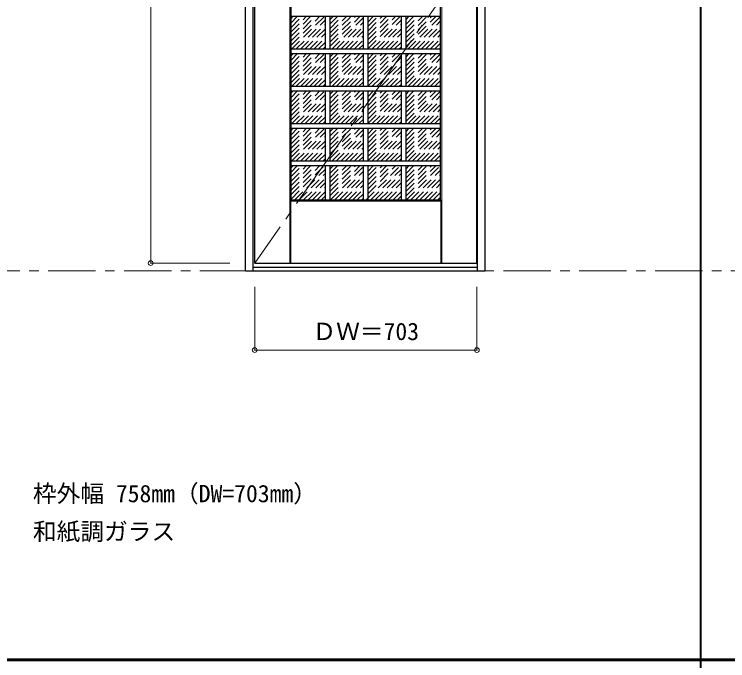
# Model space of a CAD drawing. Units: millimetres, scale not verified. Extents: x -6000 to 5700, y -4307 to 4260.
# Drawn here: x -966 to 1291, y 186 to 2230 of the extents above; entities that cross this region are included whole.
import ezdxf
from ezdxf.enums import TextEntityAlignment as Align

# ---------------------------------------------------------------- set-up
doc = ezdxf.new("R2010")
doc.units = ezdxf.units.MM
doc.header["$LTSCALE"] = 30
doc.header["$PDMODE"] = 32
doc.header["$PDSIZE"] = 15
for name, pattern in [('CHAIN1', [8, 5, -1, 1, -1]), ('CHAIN2', [12, 9, -1, 1, -1]), ('DASHED1', [1.8, 1.2, -0.6])]:
    doc.linetypes.add(name, pattern=pattern)
for name, color, linetype, lineweight in [('0-1_通り芯', 4, 'CHAIN1', 9), ('0-2_扉', 3, 'Continuous', 25), ('0-3_仕上げ', 3, 'Continuous', 25), ('0-4_枠', 3, 'Continuous', 25), ('0-7', 7, 'CHAIN2', 18), ('0-B_寸法', 7, 'Continuous', 9), ('0-C_ハッチ', 4, 'DASHED1', 9), ('F-1_枠', 6, 'Continuous', 40)]:
    doc.layers.add(name, color=color, linetype=linetype, lineweight=lineweight)
doc.layers.add('0-A_文字', color=7, linetype='Continuous')
doc.styles.add('ＭＳ ゴシック', font='')
doc.styles.get('ＭＳ ゴシック').set_extended_font_data('MS Gothic')

msp = doc.modelspace()

# ---------------------------------------------------------------- linework, layer by layer
at = {"layer": '0-1_通り芯', "color": 7, "lineweight": 18}
msp.add_line((-3258.4, 1418), (3436.4, 1418), dxfattribs=at)
at = {"layer": '0-2_扉'}
for p, q in [((-205.2, 1443), (-205.2, 3438)), ((497.8, 1443), (497.8, 3438)), ((-205.2, 1443), (497.8, 1443))]:
    msp.add_line(p, q, dxfattribs=at)
at = {"layer": '0-3_仕上げ', "color": 7, "lineweight": 18}
for p, q in [((386.8, 1443), (386.8, 3438)), ((-94.2, 1443), (-94.2, 2389)), ((-90.2, 1643), (-92.7, 1640.5)), ((-91.2, 1639), (-92.7, 1640.5)), ((-92.7, 1443), (-92.7, 1640.5)), ((-91.2, 1443), (-91.2, 1639)), ((-91.2, 1639), (383.8, 1639)), ((382.8, 1643), (385.3, 1640.5)), ((383.8, 1639), (385.3, 1640.5)), ((383.8, 1443), (383.8, 1639)), ((385.3, 1443), (385.3, 1640.5))]:
    msp.add_line(p, q, dxfattribs=at)
at = {"layer": '0-3_仕上げ'}
for p, q in [((382.8, 1643), (382.8, 3288)), ((-90.2, 1643), (-90.2, 2389)), ((382.8, 2222), (-90.2, 2222)), ((18.8, 2119), (18.8, 2222)), ((33.8, 2119), (33.8, 2222)), ((138.8, 2119), (138.8, 2222)), ((153.8, 2119), (153.8, 2222)), ((258.8, 2119), (258.8, 2222)), ((273.8, 2119), (273.8, 2222)), ((382.8, 2119), (-90.2, 2119)), ((382.8, 2104), (-90.2, 2104)), ((18.8, 2001), (18.8, 2104)), ((33.8, 2001), (33.8, 2104)), ((138.8, 2001), (138.8, 2104)), ((153.8, 2001), (153.8, 2104)), ((258.8, 2001), (258.8, 2104)), ((273.8, 2001), (273.8, 2104)), ((382.8, 2001), (-90.2, 2001)), ((382.8, 1986), (-90.2, 1986)), ((18.8, 1883), (18.8, 1986)), ((33.8, 1883), (33.8, 1986)), ((138.8, 1883), (138.8, 1986)), ((153.8, 1883), (153.8, 1986)), ((258.8, 1883), (258.8, 1986)), ((273.8, 1883), (273.8, 1986)), ((382.8, 1883), (-90.2, 1883)), ((382.8, 1868), (-90.2, 1868)), ((18.8, 1765), (18.8, 1868)), ((33.8, 1765), (33.8, 1868)), ((138.8, 1765), (138.8, 1868)), ((153.8, 1765), (153.8, 1868)), ((258.8, 1765), (258.8, 1868)), ((273.8, 1765), (273.8, 1868)), ((382.8, 1765), (-90.2, 1765)), ((382.8, 1750), (-90.2, 1750)), ((18.8, 1643), (18.8, 1750)), ((33.8, 1643), (33.8, 1750)), ((138.8, 1643), (138.8, 1750)), ((153.8, 1643), (153.8, 1750)), ((258.8, 1643), (258.8, 1750)), ((273.8, 1643), (273.8, 1750)), ((-90.2, 1643), (382.8, 1643))]:
    msp.add_line(p, q, dxfattribs=at)
at = {"layer": '0-4_枠'}
for p, q in [((-234.2, 1418), (-234.2, 3465)), ((523.8, 1418), (523.8, 3465)), ((-210.2, 1418), (-210.2, 3441)), ((499.8, 1418), (499.8, 3441)), ((-210.2, 1430), (499.8, 1430)), ((-234.2, 1418), (523.8, 1418))]:
    msp.add_line(p, q, dxfattribs=at)
at = {"layer": '0-7'}
msp.add_line((497.8, 2440.5), (-205.2, 1443), dxfattribs=at)
at = {"layer": '0-B_寸法', "color": 4}
for p, q in [((-534.2, 3438), (-534.2, 1443)), ((-534.2, 1443), (-284.2, 1443)), ((-205.2, 1168), (-205.2, 1368)), ((497.8, 1168), (497.8, 1368)), ((-205.2, 1168), (497.8, 1168))]:
    msp.add_line(p, q, dxfattribs=at)
at = {"layer": '0-B_寸法'}
for p in [(-534.2, 1443), (-205.2, 1168), (497.8, 1168)]:
    msp.add_point(p, dxfattribs=at)
at = {"layer": '0-C_ハッチ'}
for p, q in [((-90.2, 2131.63), (0.17, 2222)), ((-90.2, 2145.78), (-13.98, 2222)), ((-90.2, 2159.92), (-28.12, 2222)), ((-90.2, 2174.06), (-42.26, 2222)), ((-90.2, 2188.2), (-56.4, 2222)), ((-90.2, 2202.34), (-70.54, 2222)), ((-90.2, 2216.49), (-84.69, 2222)), ((-88.69, 2119), (14.31, 2222)), ((-74.55, 2119), (18.8, 2212.35)), ((33.8, 2128.35), (127.45, 2222)), ((33.8, 2142.5), (113.3, 2222)), ((33.8, 2156.64), (99.16, 2222)), ((33.8, 2170.78), (85.02, 2222)), ((33.8, 2184.92), (70.88, 2222)), ((33.8, 2199.06), (56.74, 2222)), ((33.8, 2213.21), (42.59, 2222)), ((38.59, 2119), (138.8, 2219.21)), ((153.8, 2121.07), (254.73, 2222)), ((153.8, 2135.22), (240.58, 2222)), ((153.8, 2149.36), (226.44, 2222)), ((153.8, 2163.5), (212.3, 2222)), ((153.8, 2177.64), (198.16, 2222)), ((153.8, 2191.79), (184.01, 2222)), ((153.8, 2205.93), (169.87, 2222)), ((153.8, 2220.07), (155.73, 2222)), ((273.8, 2127.94), (367.86, 2222)), ((273.8, 2142.08), (353.72, 2222)), ((273.8, 2156.22), (339.58, 2222)), ((273.8, 2170.36), (325.44, 2222)), ((273.8, 2184.51), (311.29, 2222)), ((273.8, 2198.65), (297.15, 2222)), ((273.8, 2212.79), (283.01, 2222)), ((279, 2119), (382, 2222)), ((-60.41, 2119), (18.8, 2198.21)), ((52.73, 2119), (138.8, 2205.07)), ((66.87, 2119), (138.8, 2190.93)), ((165.87, 2119), (258.8, 2211.93)), ((180.01, 2119), (258.8, 2197.79)), ((293.15, 2119), (382.8, 2208.65)), ((307.29, 2119), (382.8, 2194.51)), ((-46.26, 2119), (18.8, 2184.06)), ((-32.12, 2119), (18.8, 2169.92)), ((81.01, 2119), (138.8, 2176.79)), ((194.15, 2119), (258.8, 2183.65)), ((208.29, 2119), (258.8, 2169.51)), ((321.43, 2119), (382.8, 2180.37)), ((-17.98, 2119), (18.8, 2155.78)), ((95.16, 2119), (138.8, 2162.64)), ((109.3, 2119), (138.8, 2148.5)), ((222.44, 2119), (258.8, 2155.36)), ((335.57, 2119), (382.8, 2166.23)), ((349.72, 2119), (382.8, 2152.08)), ((-3.84, 2119), (18.8, 2141.64)), ((10.3, 2119), (18.8, 2127.5)), ((123.44, 2119), (138.8, 2134.36)), ((236.58, 2119), (258.8, 2141.22)), ((250.72, 2119), (258.8, 2127.08)), ((363.86, 2119), (382.8, 2137.94)), ((378, 2119), (382.8, 2123.8)), ((-90.2, 2013.63), (0.17, 2104)), ((-90.2, 2027.78), (-13.98, 2104)), ((-90.2, 2041.92), (-28.12, 2104)), ((-90.2, 2056.06), (-42.26, 2104)), ((-90.2, 2070.2), (-56.4, 2104)), ((-90.2, 2084.34), (-70.54, 2104)), ((-90.2, 2098.49), (-84.69, 2104)), ((-88.69, 2001), (14.31, 2104)), ((33.8, 2010.35), (127.45, 2104)), ((33.8, 2024.5), (113.3, 2104)), ((33.8, 2038.64), (99.16, 2104)), ((33.8, 2052.78), (85.02, 2104)), ((33.8, 2066.92), (70.88, 2104)), ((33.8, 2081.06), (56.74, 2104)), ((33.8, 2095.21), (42.59, 2104)), ((38.59, 2001), (138.8, 2101.21)), ((137.58, 2119), (138.8, 2120.22)), ((153.8, 2003.07), (254.73, 2104)), ((153.8, 2017.22), (240.58, 2104)), ((153.8, 2031.36), (226.44, 2104)), ((153.8, 2045.5), (212.3, 2104)), ((153.8, 2059.64), (198.16, 2104)), ((153.8, 2073.79), (184.01, 2104)), ((153.8, 2087.93), (169.87, 2104)), ((153.8, 2102.07), (155.73, 2104)), ((273.8, 2009.94), (367.86, 2104)), ((273.8, 2024.08), (353.72, 2104)), ((273.8, 2038.22), (339.58, 2104)), ((273.8, 2052.36), (325.44, 2104)), ((273.8, 2066.51), (311.29, 2104)), ((273.8, 2080.65), (297.15, 2104)), ((273.8, 2094.79), (283.01, 2104)), ((279, 2001), (382, 2104)), ((-74.55, 2001), (18.8, 2094.35)), ((-60.41, 2001), (18.8, 2080.21)), ((52.73, 2001), (138.8, 2087.07)), ((165.87, 2001), (258.8, 2093.93)), ((180.01, 2001), (258.8, 2079.79)), ((293.15, 2001), (382.8, 2090.65)), ((-46.26, 2001), (18.8, 2066.06)), ((66.87, 2001), (138.8, 2072.93)), ((81.01, 2001), (138.8, 2058.79)), ((194.15, 2001), (258.8, 2065.65)), ((307.29, 2001), (382.8, 2076.51)), ((321.43, 2001), (382.8, 2062.37)), ((-32.12, 2001), (18.8, 2051.92)), ((-17.98, 2001), (18.8, 2037.78)), ((95.16, 2001), (138.8, 2044.64)), ((208.29, 2001), (258.8, 2051.51)), ((222.44, 2001), (258.8, 2037.36)), ((335.57, 2001), (382.8, 2048.23)), ((349.72, 2001), (382.8, 2034.08)), ((-3.84, 2001), (18.8, 2023.64)), ((10.3, 2001), (18.8, 2009.5)), ((109.3, 2001), (138.8, 2030.5)), ((123.44, 2001), (138.8, 2016.36)), ((236.58, 2001), (258.8, 2023.22)), ((250.72, 2001), (258.8, 2009.08)), ((363.86, 2001), (382.8, 2019.94)), ((137.58, 2001), (138.8, 2002.22)), ((378, 2001), (382.8, 2005.8)), ((-90.2, 1895.63), (0.17, 1986)), ((-90.2, 1909.78), (-13.98, 1986)), ((-90.2, 1923.92), (-28.12, 1986)), ((-90.2, 1938.06), (-42.26, 1986)), ((-90.2, 1952.2), (-56.4, 1986)), ((-90.2, 1966.34), (-70.54, 1986)), ((-90.2, 1980.49), (-84.69, 1986)), ((-88.69, 1883), (14.31, 1986)), ((-74.55, 1883), (18.8, 1976.35)), ((33.8, 1892.35), (127.45, 1986)), ((33.8, 1906.5), (113.3, 1986)), ((33.8, 1920.64), (99.16, 1986)), ((33.8, 1934.78), (85.02, 1986)), ((33.8, 1948.92), (70.88, 1986)), ((33.8, 1963.06), (56.74, 1986)), ((33.8, 1977.21), (42.59, 1986)), ((38.59, 1883), (138.8, 1983.21)), ((52.73, 1883), (138.8, 1969.07)), ((153.8, 1885.07), (254.73, 1986)), ((153.8, 1899.22), (240.58, 1986)), ((153.8, 1913.36), (226.44, 1986)), ((153.8, 1927.5), (212.3, 1986)), ((153.8, 1941.64), (198.16, 1986)), ((153.8, 1955.79), (184.01, 1986)), ((153.8, 1969.93), (169.87, 1986)), ((153.8, 1984.07), (155.73, 1986)), ((165.87, 1883), (258.8, 1975.93)), ((273.8, 1891.94), (367.86, 1986)), ((273.8, 1906.08), (353.72, 1986)), ((273.8, 1920.22), (339.58, 1986)), ((273.8, 1934.36), (325.44, 1986)), ((273.8, 1948.51), (311.29, 1986)), ((273.8, 1962.65), (297.15, 1986)), ((273.8, 1976.79), (283.01, 1986)), ((279, 1883), (382, 1986)), ((293.15, 1883), (382.8, 1972.65)), ((-60.41, 1883), (18.8, 1962.21)), ((-46.26, 1883), (18.8, 1948.06)), ((66.87, 1883), (138.8, 1954.93)), ((180.01, 1883), (258.8, 1961.79)), ((194.15, 1883), (258.8, 1947.65)), ((307.29, 1883), (382.8, 1958.51)), ((321.43, 1883), (382.8, 1944.37)), ((-32.12, 1883), (18.8, 1933.92)), ((-17.98, 1883), (18.8, 1919.78)), ((81.01, 1883), (138.8, 1940.79)), ((95.16, 1883), (138.8, 1926.64)), ((208.29, 1883), (258.8, 1933.51)), ((222.44, 1883), (258.8, 1919.36)), ((335.57, 1883), (382.8, 1930.23)), ((-3.84, 1883), (18.8, 1905.64)), ((109.3, 1883), (138.8, 1912.5)), ((123.44, 1883), (138.8, 1898.36)), ((236.58, 1883), (258.8, 1905.22)), ((349.72, 1883), (382.8, 1916.08)), ((363.86, 1883), (382.8, 1901.94)), ((10.3, 1883), (18.8, 1891.5)), ((137.58, 1883), (138.8, 1884.22)), ((250.72, 1883), (258.8, 1891.08)), ((378, 1883), (382.8, 1887.8)), ((-90.2, 1777.63), (0.17, 1868)), ((-90.2, 1791.78), (-13.98, 1868)), ((-90.2, 1805.92), (-28.12, 1868)), ((-90.2, 1820.06), (-42.26, 1868)), ((-90.2, 1834.2), (-56.4, 1868)), ((-90.2, 1848.34), (-70.54, 1868)), ((-90.2, 1862.49), (-84.69, 1868)), ((-88.69, 1765), (14.31, 1868)), ((-74.55, 1765), (18.8, 1858.35)), ((33.8, 1774.35), (127.45, 1868)), ((33.8, 1788.5), (113.3, 1868)), ((33.8, 1802.64), (99.16, 1868)), ((33.8, 1816.78), (85.02, 1868)), ((33.8, 1830.92), (70.88, 1868)), ((33.8, 1845.06), (56.74, 1868)), ((33.8, 1859.21), (42.59, 1868)), ((38.59, 1765), (138.8, 1865.21)), ((52.73, 1765), (138.8, 1851.07)), ((153.8, 1767.07), (254.73, 1868)), ((153.8, 1781.22), (240.58, 1868)), ((153.8, 1795.36), (226.44, 1868)), ((153.8, 1809.5), (212.3, 1868)), ((153.8, 1823.64), (198.16, 1868)), ((153.8, 1837.79), (184.01, 1868)), ((153.8, 1851.93), (169.87, 1868)), ((153.8, 1866.07), (155.73, 1868)), ((165.87, 1765), (258.8, 1857.93)), ((273.8, 1773.94), (367.86, 1868)), ((273.8, 1788.08), (353.72, 1868)), ((273.8, 1802.22), (339.58, 1868)), ((273.8, 1816.36), (325.44, 1868)), ((273.8, 1830.51), (311.29, 1868)), ((273.8, 1844.65), (297.15, 1868)), ((273.8, 1858.79), (283.01, 1868)), ((279, 1765), (382, 1868)), ((293.15, 1765), (382.8, 1854.65)), ((-60.41, 1765), (18.8, 1844.21)), ((-46.26, 1765), (18.8, 1830.06)), ((66.87, 1765), (138.8, 1836.93)), ((180.01, 1765), (258.8, 1843.79)), ((194.15, 1765), (258.8, 1829.65)), ((307.29, 1765), (382.8, 1840.51)), ((-32.12, 1765), (18.8, 1815.92)), ((81.01, 1765), (138.8, 1822.79)), ((95.16, 1765), (138.8, 1808.64)), ((208.29, 1765), (258.8, 1815.51)), ((321.43, 1765), (382.8, 1826.37)), ((335.57, 1765), (382.8, 1812.23)), ((-17.98, 1765), (18.8, 1801.78)), ((-3.84, 1765), (18.8, 1787.64)), ((109.3, 1765), (138.8, 1794.5)), ((222.44, 1765), (258.8, 1801.36)), ((236.58, 1765), (258.8, 1787.22)), ((349.72, 1765), (382.8, 1798.08)), ((363.86, 1765), (382.8, 1783.94)), ((10.3, 1765), (18.8, 1773.5)), ((123.44, 1765), (138.8, 1780.36)), ((137.58, 1765), (138.8, 1766.22)), ((250.72, 1765), (258.8, 1773.08)), ((378, 1765), (382.8, 1769.8)), ((-90.2, 1659.63), (0.17, 1750)), ((-90.2, 1673.78), (-13.98, 1750)), ((-90.2, 1687.92), (-28.12, 1750)), ((-90.2, 1702.06), (-42.26, 1750)), ((-90.2, 1716.2), (-56.4, 1750)), ((-90.2, 1730.34), (-70.54, 1750)), ((-90.2, 1744.49), (-84.69, 1750)), ((-90.2, 1645.49), (14.31, 1750)), ((-78.55, 1643), (18.8, 1740.35)), ((33.8, 1656.35), (127.45, 1750)), ((33.8, 1670.5), (113.3, 1750)), ((33.8, 1684.64), (99.16, 1750)), ((33.8, 1698.78), (85.02, 1750)), ((33.8, 1712.92), (70.88, 1750)), ((33.8, 1727.06), (56.74, 1750)), ((33.8, 1741.21), (42.59, 1750)), ((34.59, 1643), (138.8, 1747.21)), ((147.73, 1643), (254.73, 1750)), ((153.8, 1663.22), (240.58, 1750)), ((153.8, 1677.36), (226.44, 1750)), ((153.8, 1691.5), (212.3, 1750)), ((153.8, 1705.64), (198.16, 1750)), ((153.8, 1719.79), (184.01, 1750)), ((153.8, 1733.93), (169.87, 1750)), ((153.8, 1748.07), (155.73, 1750)), ((161.87, 1643), (258.8, 1739.93)), ((273.8, 1655.94), (367.86, 1750)), ((273.8, 1670.08), (353.72, 1750)), ((273.8, 1684.22), (339.58, 1750)), ((273.8, 1698.36), (325.44, 1750)), ((273.8, 1712.51), (311.29, 1750)), ((273.8, 1726.65), (297.15, 1750)), ((273.8, 1740.79), (283.01, 1750)), ((275, 1643), (382, 1750)), ((-64.41, 1643), (18.8, 1726.21)), ((48.73, 1643), (138.8, 1733.07)), ((62.87, 1643), (138.8, 1718.93)), ((176.01, 1643), (258.8, 1725.79)), ((289.15, 1643), (382.8, 1736.65)), ((303.29, 1643), (382.8, 1722.51)), ((-50.26, 1643), (18.8, 1712.06)), ((-36.12, 1643), (18.8, 1697.92)), ((77.01, 1643), (138.8, 1704.79)), ((190.15, 1643), (258.8, 1711.65)), ((204.29, 1643), (258.8, 1697.51)), ((317.43, 1643), (382.8, 1708.37)), ((331.57, 1643), (382.8, 1694.23)), ((-21.98, 1643), (18.8, 1683.78)), ((91.16, 1643), (138.8, 1690.64)), ((105.3, 1643), (138.8, 1676.5)), ((218.44, 1643), (258.8, 1683.36)), ((345.72, 1643), (382.8, 1680.08)), ((-7.84, 1643), (18.8, 1669.64)), ((6.3, 1643), (18.8, 1655.5)), ((119.44, 1643), (138.8, 1662.36)), ((133.58, 1643), (138.8, 1648.22)), ((232.58, 1643), (258.8, 1669.22)), ((246.72, 1643), (258.8, 1655.08)), ((359.86, 1643), (382.8, 1665.94)), ((374, 1643), (382.8, 1651.8))]:
    msp.add_line(p, q, dxfattribs=at)
at = {"layer": 'F-1_枠'}
for p, q in [((1204.8, 4175), (1204.8, -3790)), ((-6000, 190.5), (5700, 190.5)), ((-6000, 187.5), (5700, 187.5))]:
    msp.add_line(p, q, dxfattribs=at)

# ---------------------------------------------------------------- texts
at = {"layer": '0-A_文字', "style": 'ＭＳ ゴシック'}
for s, p in [('枠外幅 758mm（DW=703mm）', (-906.8, 670.5)), ('和紙調ガラス', (-906.8, 550.5))]:
    msp.add_text(s, height=54.99, dxfattribs=at).set_placement(p, align=Align.BOTTOM_LEFT)
at = {"layer": '0-B_寸法', "style": 'ＭＳ ゴシック'}
msp.add_text('ＤＷ＝703', height=54.99, dxfattribs=at).set_placement((-22.45, 1183), align=Align.BOTTOM_LEFT)

doc.saveas('drawing.dxf')
